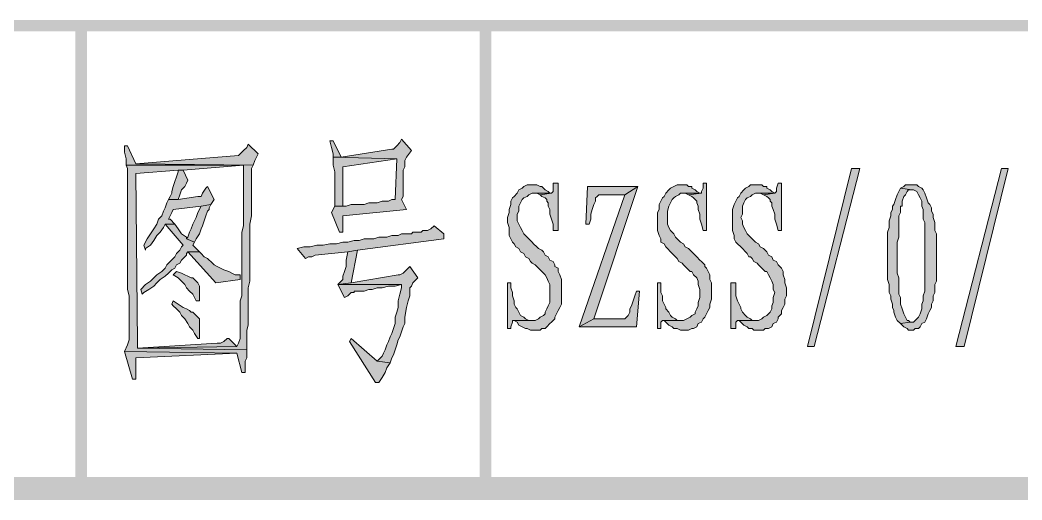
# Model space of a CAD drawing. Header units: millimetres. Extents: x 24 to 410, y 10 to 282.
# Drawn here: x 358.52 to 384.53, y 9.65 to 22.1 of the extents above; entities that cross this region are included whole.
import ezdxf

# ---------------------------------------------------------------- set-up
doc = ezdxf.new("R2010")
doc.units = ezdxf.units.MM

msp = doc.modelspace()

# ---------------------------------------------------------------- hatches: boundary and pattern name
h = msp.add_hatch(color=256)
h.dxf.hatch_style = 2
h.paths.add_polyline_path([(30.098965, 22.098), (30.098965, 21.801667), (410.082965, 22.098)])
h = msp.add_hatch(color=256)
h.dxf.hatch_style = 2
h.paths.add_polyline_path([(30.098965, 21.801667), (410.082965, 22.098), (410.082965, 21.801667)])
h = msp.add_hatch(color=256)
h.dxf.hatch_style = 2
h.paths.add_polyline_path([(360.256667, 21.971), (359.960333, 21.971), (360.256667, 9.948333)])
h = msp.add_hatch(color=256)
h.dxf.hatch_style = 2
h.paths.add_polyline_path([(359.960333, 21.971), (360.256667, 9.948333), (359.960333, 9.948333)])
h = msp.add_hatch(color=256)
h.dxf.hatch_style = 2
h.paths.add_polyline_path([(370.755333, 21.971), (370.459, 21.971), (370.755333, 9.948333)])
h = msp.add_hatch(color=256)
h.dxf.hatch_style = 2
h.paths.add_polyline_path([(370.459, 21.971), (370.755333, 9.948333), (370.459, 9.948333)])
h = msp.add_hatch(color=256)
h.dxf.hatch_style = 2
h.paths.add_polyline_path([(368.427, 19.007667), (368.384667, 18.923), (368.3, 18.838333), (368.215333, 18.753667), (368.173, 18.753667), (366.860667, 18.542), (366.649, 18.542), (368.3, 18.499667), (368.257667, 17.441333), (368.173, 17.441333), (368.088333, 17.399), (367.919, 17.399), (367.792, 17.356667), (367.580333, 17.356667), (367.453333, 17.314333), (367.114667, 17.314333), (366.987667, 17.272), (366.691333, 17.272), (366.606667, 17.102667), (366.818333, 16.594667), (366.903, 16.594667), (366.903, 16.679333), (366.903, 17.018), (368.554, 17.187333), (368.427, 17.441333), (368.469333, 17.526), (368.469333, 18.203333), (368.511667, 18.288), (368.511667, 18.457333), (368.554, 18.542), (368.681, 18.711333)])
h = msp.add_hatch(color=256)
h.dxf.hatch_style = 2
h.paths.add_polyline_path([(361.315, 18.838333), (361.230333, 18.838333), (361.230333, 18.669), (361.272667, 18.499667), (361.272667, 18.330333), (364.320667, 18.330333), (364.320667, 16.764), (364.278333, 16.594667), (364.278333, 14.943667), (364.236, 14.816667), (364.236, 14.689667), (364.236, 14.605), (364.236, 13.843), (364.193667, 13.716), (364.151333, 13.631333), (361.569, 13.589), (364.405333, 13.546667), (364.405333, 14.054667), (364.447667, 14.181667), (364.447667, 15.155333), (364.49, 15.324667), (364.49, 16.806333), (364.532333, 17.018), (364.532333, 18.245667), (364.574667, 18.330333), (361.526667, 18.372667)])
h = msp.add_hatch(color=256)
h.dxf.hatch_style = 2
h.paths.add_polyline_path([(364.447667, 18.880667), (364.405333, 18.796), (364.320667, 18.711333), (364.236, 18.626667), (364.193667, 18.584333), (361.526667, 18.372667), (364.574667, 18.330333), (364.617, 18.457333), (364.701667, 18.626667)])
h = msp.add_hatch(color=256)
h.dxf.hatch_style = 2
h.paths.add_polyline_path([(366.649, 18.965333), (366.564333, 18.965333), (366.606667, 18.796), (366.649, 18.626667), (366.649, 18.542), (366.860667, 18.542)])
h = msp.add_hatch(color=256)
h.dxf.hatch_style = 2
h.paths.add_polyline_path([(366.649, 18.542), (366.649, 18.330333), (366.691333, 18.161), (366.691333, 17.272), (366.903, 17.272), (366.903, 18.288), (368.3, 18.499667)])
h = msp.add_hatch(color=256)
h.dxf.hatch_style = 2
h.paths.add_polyline_path([(361.272667, 18.330333), (361.315, 18.245667), (361.315, 15.113), (361.357333, 14.943667), (361.357333, 14.732), (361.357333, 14.562667), (361.357333, 13.800667), (361.315, 13.673667), (361.230333, 13.504333), (364.151333, 13.462), (364.278333, 12.954), (364.363, 12.954), (364.363, 12.996333), (364.363, 13.250333), (364.405333, 13.335), (364.405333, 13.546667), (361.569, 13.589), (361.569, 13.716), (361.526667, 18.118667), (362.627333, 18.203333), (362.754333, 18.203333), (364.320667, 18.330333)])
h = msp.add_hatch(color=256)
h.dxf.hatch_style = 2
h.paths.add_polyline_path([(380.111, 18.245667), (380.322667, 18.245667), (379.137333, 13.631333), (378.968, 13.631333)])
h = msp.add_hatch(color=256)
h.dxf.hatch_style = 2
h.paths.add_polyline_path([(384.005667, 18.245667), (384.175, 18.245667), (383.032, 13.631333), (382.820333, 13.631333)])
h = msp.add_hatch(color=256)
h.dxf.hatch_style = 2
h.paths.add_polyline_path([(362.754333, 18.203333), (362.627333, 18.203333), (362.627333, 18.161), (362.585, 18.034), (362.542667, 17.907), (362.500333, 17.78), (362.458, 17.653), (362.458, 17.610667), (362.415667, 17.526), (362.373333, 17.441333), (362.627333, 17.441333), (362.669667, 17.568333), (362.712, 17.695333), (362.796667, 17.78), (362.839, 17.864667), (362.881333, 17.949333)])
h = msp.add_hatch(color=256)
h.dxf.hatch_style = 2
h.paths.add_polyline_path([(363.389333, 17.78), (363.347, 17.737667), (363.262333, 17.610667), (363.22, 17.526), (363.135333, 17.526), (362.627333, 17.441333), (362.373333, 17.441333), (362.331, 17.356667), (362.288667, 17.229667), (362.246333, 17.145), (362.204, 17.018), (362.119333, 16.933333), (362.077, 16.806333), (361.992333, 16.679333), (361.907667, 16.552333), (361.823, 16.425333), (361.738333, 16.256), (361.780667, 16.129), (361.780667, 16.171333), (361.907667, 16.256), (361.992333, 16.383), (362.077, 16.51), (362.161667, 16.594667), (362.246333, 16.721667), (362.288667, 16.806333), (362.542667, 16.806333), (362.415667, 16.933333), (362.373333, 16.933333), (362.415667, 17.018), (362.458, 17.102667), (362.500333, 17.187333), (363.22, 17.272), (363.474, 17.314333), (363.558667, 17.441333)])
h = msp.add_hatch(color=256)
h.dxf.hatch_style = 2
h.paths.add_polyline_path([(371.771333, 17.822333), (371.686667, 17.822333), (371.602, 17.78), (371.559667, 17.737667), (371.475, 17.695333), (371.432667, 17.610667), (371.348, 17.526), (371.305667, 17.483667), (371.263333, 17.399), (371.263333, 17.314333), (371.221, 17.187333), (371.221, 17.102667), (371.178667, 16.975667), (371.178667, 16.848667), (371.221, 16.721667), (371.221, 16.51), (371.263333, 16.425333), (371.305667, 16.340667), (371.348, 16.298333), (371.390333, 16.213667), (371.475, 16.171333), (371.517333, 16.086667), (371.602, 16.044333), (371.644333, 15.959667), (371.729, 15.917333), (371.771333, 15.832667), (371.813667, 15.790333), (371.898333, 15.748), (371.983, 15.663333), (372.067667, 15.578667), (372.152333, 15.494), (372.194667, 15.409333), (372.237, 15.324667), (372.279333, 15.24), (372.279333, 14.774333), (372.237, 14.689667), (372.194667, 14.605), (372.152333, 14.520333), (372.152333, 14.478), (372.11, 14.435667), (372.025333, 14.393333), (371.983, 14.351), (371.898333, 14.308667), (371.305667, 14.308667), (371.348, 14.308667), (371.432667, 14.266333), (371.475, 14.181667), (371.559667, 14.139333), (371.644333, 14.097), (371.686667, 14.097), (371.771333, 14.054667), (372.025333, 14.054667), (372.067667, 14.097), (372.152333, 14.097), (372.194667, 14.139333), (372.279333, 14.224), (372.321667, 14.266333), (372.406333, 14.351), (372.406333, 14.393333), (372.448667, 14.478), (372.491, 14.562667), (372.533333, 14.647333), (372.575667, 14.732), (372.575667, 15.367), (372.533333, 15.494), (372.491, 15.578667), (372.491, 15.663333), (372.406333, 15.705667), (372.406333, 15.748), (372.364, 15.832667), (372.279333, 15.875), (372.237, 15.959667), (372.152333, 16.002), (372.11, 16.086667), (372.067667, 16.129), (371.983, 16.171333), (371.940667, 16.213667), (371.856, 16.298333), (371.813667, 16.340667), (371.729, 16.425333), (371.686667, 16.467667), (371.602, 16.552333), (371.559667, 16.637), (371.517333, 16.721667), (371.475, 16.806333), (371.432667, 16.891), (371.432667, 17.060333), (371.475, 17.145), (371.475, 17.272), (371.517333, 17.356667), (371.559667, 17.441333), (371.602, 17.483667), (371.686667, 17.526), (371.729, 17.568333), (371.813667, 17.610667), (372.279333, 17.610667), (372.237, 17.653), (372.152333, 17.695333), (372.11, 17.737667), (372.067667, 17.78), (372.025333, 17.78), (371.940667, 17.822333)])
h = msp.add_hatch(color=256)
h.dxf.hatch_style = 2
h.paths.add_polyline_path([(372.491, 17.864667), (372.364, 17.864667), (372.364, 17.737667), (372.364, 17.653), (372.321667, 17.610667), (372.025333, 17.568333), (372.067667, 17.526), (372.152333, 17.483667), (372.194667, 17.441333), (372.194667, 17.399), (372.237, 17.356667), (372.237, 17.272), (372.279333, 17.187333), (372.279333, 17.060333), (372.321667, 16.933333), (372.364, 16.806333), (372.364, 16.637), (372.491, 16.637)])
h = msp.add_hatch(color=256)
h.dxf.hatch_style = 2
h.paths.add_polyline_path([(374.565333, 17.78), (374.226667, 17.568333), (373.041333, 14.139333), (373.422333, 14.351)])
h = msp.add_hatch(color=256)
h.dxf.hatch_style = 2
h.paths.add_polyline_path([(374.565333, 17.78), (373.253, 17.78), (373.210667, 16.806333), (373.295333, 16.806333), (373.337667, 16.933333), (373.337667, 17.060333), (373.38, 17.187333), (373.422333, 17.314333), (373.464667, 17.399), (373.464667, 17.483667), (373.507, 17.526), (373.549333, 17.568333), (374.226667, 17.568333)])
h = msp.add_hatch(color=256)
h.dxf.hatch_style = 2
h.paths.add_polyline_path([(375.666, 17.822333), (375.581333, 17.822333), (375.496667, 17.78), (375.412, 17.737667), (375.369667, 17.695333), (375.285, 17.610667), (375.242667, 17.526), (375.200333, 17.483667), (375.158, 17.399), (375.115667, 17.314333), (375.115667, 17.187333), (375.073333, 17.102667), (375.073333, 16.637), (375.115667, 16.51), (375.158, 16.425333), (375.158, 16.340667), (375.242667, 16.298333), (375.285, 16.213667), (375.327333, 16.171333), (375.412, 16.086667), (375.454333, 16.044333), (375.539, 15.959667), (375.581333, 15.917333), (375.623667, 15.832667), (375.708333, 15.790333), (375.750667, 15.748), (375.835333, 15.663333), (375.92, 15.578667), (375.962333, 15.578667), (376.004667, 15.494), (376.089333, 15.409333), (376.131667, 15.324667), (376.131667, 15.24), (376.174, 15.113), (376.174, 14.901333), (376.131667, 14.774333), (376.131667, 14.689667), (376.089333, 14.605), (376.047, 14.520333), (376.047, 14.478), (375.962333, 14.435667), (375.92, 14.393333), (375.835333, 14.351), (375.750667, 14.308667), (375.200333, 14.308667), (375.242667, 14.308667), (375.285, 14.266333), (375.369667, 14.181667), (375.454333, 14.139333), (375.496667, 14.097), (375.581333, 14.097), (375.666, 14.054667), (375.877667, 14.054667), (375.962333, 14.097), (376.004667, 14.097), (376.089333, 14.139333), (376.131667, 14.224), (376.216333, 14.266333), (376.258667, 14.351), (376.301, 14.393333), (376.343333, 14.478), (376.385667, 14.562667), (376.428, 14.647333), (376.428, 14.732), (376.470333, 14.859), (376.470333, 15.282333), (376.428, 15.367), (376.428, 15.494), (376.385667, 15.578667), (376.343333, 15.663333), (376.301, 15.705667), (376.301, 15.748), (376.216333, 15.832667), (376.174, 15.875), (376.089333, 15.959667), (376.047, 16.002), (375.962333, 16.086667), (375.92, 16.129), (375.877667, 16.171333), (375.793, 16.213667), (375.750667, 16.298333), (375.666, 16.340667), (375.581333, 16.425333), (375.539, 16.467667), (375.496667, 16.552333), (375.412, 16.637), (375.369667, 16.721667), (375.327333, 16.806333), (375.327333, 17.145), (375.369667, 17.272), (375.412, 17.356667), (375.454333, 17.441333), (375.496667, 17.483667), (375.539, 17.526), (375.623667, 17.568333), (375.666, 17.610667), (376.174, 17.610667), (376.089333, 17.653), (376.047, 17.695333), (375.962333, 17.737667), (375.962333, 17.78), (375.877667, 17.78), (375.835333, 17.822333)])
h = msp.add_hatch(color=256)
h.dxf.hatch_style = 2
h.paths.add_polyline_path([(376.343333, 17.864667), (376.258667, 17.864667), (376.258667, 17.737667), (376.216333, 17.653), (376.216333, 17.610667), (375.877667, 17.568333), (375.962333, 17.526), (376.004667, 17.483667), (376.047, 17.441333), (376.089333, 17.399), (376.089333, 17.356667), (376.131667, 17.272), (376.131667, 17.187333), (376.174, 17.060333), (376.174, 16.933333), (376.216333, 16.806333), (376.258667, 16.637), (376.343333, 16.637)])
h = msp.add_hatch(color=256)
h.dxf.hatch_style = 2
h.paths.add_polyline_path([(377.571, 17.822333), (377.486333, 17.822333), (377.444, 17.78), (377.359333, 17.737667), (377.317, 17.695333), (377.232333, 17.610667), (377.19, 17.526), (377.147667, 17.483667), (377.105333, 17.399), (377.063, 17.314333), (377.020667, 17.187333), (377.020667, 16.637), (377.063, 16.51), (377.063, 16.425333), (377.105333, 16.340667), (377.147667, 16.298333), (377.232333, 16.213667), (377.274667, 16.171333), (377.359333, 16.086667), (377.401667, 16.044333), (377.444, 15.959667), (377.486333, 15.959667), (377.528667, 15.917333), (377.571, 15.832667), (377.655667, 15.790333), (377.698, 15.748), (377.782667, 15.663333), (377.867333, 15.578667), (377.909667, 15.578667), (377.952, 15.494), (377.994333, 15.409333), (378.036667, 15.324667), (378.079, 15.24), (378.079, 15.113), (378.121333, 15.028333), (378.079, 14.901333), (378.079, 14.774333), (378.036667, 14.689667), (378.036667, 14.605), (377.994333, 14.520333), (377.952, 14.478), (377.909667, 14.435667), (377.825, 14.393333), (377.782667, 14.351), (377.698, 14.308667), (377.147667, 14.308667), (377.19, 14.308667), (377.232333, 14.266333), (377.317, 14.181667), (377.401667, 14.139333), (377.444, 14.097), (377.528667, 14.097), (377.571, 14.054667), (377.825, 14.054667), (377.867333, 14.097), (377.952, 14.097), (378.036667, 14.139333), (378.079, 14.224), (378.163667, 14.266333), (378.206, 14.351), (378.206, 14.393333), (378.290667, 14.478), (378.290667, 14.562667), (378.333, 14.647333), (378.375333, 14.732), (378.375333, 14.859), (378.417667, 14.943667), (378.417667, 15.155333), (378.375333, 15.282333), (378.375333, 15.367), (378.333, 15.494), (378.333, 15.578667), (378.290667, 15.663333), (378.248333, 15.705667), (378.206, 15.748), (378.163667, 15.832667), (378.079, 15.875), (378.036667, 15.959667), (377.952, 16.002), (377.909667, 16.086667), (377.867333, 16.129), (377.825, 16.171333), (377.740333, 16.213667), (377.698, 16.298333), (377.613333, 16.340667), (377.528667, 16.425333), (377.486333, 16.467667), (377.401667, 16.552333), (377.359333, 16.637), (377.317, 16.721667), (377.274667, 16.806333), (377.274667, 16.891), (377.232333, 16.975667), (377.274667, 17.060333), (377.274667, 17.272), (377.317, 17.356667), (377.359333, 17.441333), (377.401667, 17.483667), (377.486333, 17.526), (377.528667, 17.568333), (377.613333, 17.610667), (378.121333, 17.610667), (378.036667, 17.653), (377.994333, 17.695333), (377.909667, 17.737667), (377.909667, 17.78), (377.825, 17.78), (377.782667, 17.822333)])
h = msp.add_hatch(color=256)
h.dxf.hatch_style = 2
h.paths.add_polyline_path([(378.290667, 17.864667), (378.206, 17.864667), (378.163667, 17.737667), (378.163667, 17.653), (378.121333, 17.610667), (377.825, 17.568333), (377.909667, 17.526), (377.952, 17.483667), (377.994333, 17.441333), (377.994333, 17.399), (378.036667, 17.356667), (378.036667, 17.272), (378.079, 17.187333), (378.121333, 17.060333), (378.121333, 16.933333), (378.163667, 16.806333), (378.206, 16.637), (378.290667, 16.637)])
h = msp.add_hatch(color=256)
h.dxf.hatch_style = 2
h.paths.add_polyline_path([(381.381, 17.737667), (381.338667, 17.653), (381.296333, 17.568333), (381.254, 17.441333), (381.211667, 17.314333), (381.169333, 17.272), (381.169333, 17.187333), (381.127, 17.102667), (381.127, 17.018), (381.084667, 16.891), (381.084667, 16.721667), (381.042333, 16.594667), (381.042333, 15.367), (381.084667, 15.24), (381.084667, 15.028333), (381.127, 14.943667), (381.127, 14.859), (381.169333, 14.732), (381.169333, 14.647333), (381.211667, 14.562667), (381.211667, 14.520333), (381.254, 14.393333), (381.296333, 14.308667), (381.381, 14.224), (381.635, 14.266333), (381.592667, 14.308667), (381.550333, 14.308667), (381.508, 14.393333), (381.465667, 14.478), (381.423333, 14.605), (381.381, 14.732), (381.381, 14.901333), (381.338667, 14.986), (381.338667, 15.409333), (381.296333, 15.536333), (381.296333, 16.340667), (381.338667, 16.467667), (381.338667, 17.018), (381.381, 17.102667), (381.381, 17.272), (381.423333, 17.272), (381.423333, 17.399), (381.465667, 17.526), (381.508, 17.568333), (381.550333, 17.653), (381.592667, 17.695333), (381.677333, 17.695333)])
h = msp.add_hatch(color=256)
h.dxf.hatch_style = 2
h.paths.add_polyline_path([(381.677333, 17.822333), (381.508, 17.822333), (381.465667, 17.78), (381.381, 17.737667), (381.677333, 17.695333), (381.719667, 17.695333), (381.804333, 17.653), (381.846667, 17.568333), (381.889, 17.483667), (381.931333, 17.399), (381.931333, 17.272), (381.973667, 17.187333), (381.973667, 16.933333), (382.016, 16.848667), (382.016, 15.959667), (382.016, 15.917333), (382.016, 15.070667), (381.973667, 14.943667), (381.973667, 14.816667), (381.931333, 14.732), (381.931333, 14.605), (381.889, 14.478), (381.846667, 14.393333), (381.804333, 14.351), (381.762, 14.308667), (381.719667, 14.266333), (381.635, 14.266333), (381.381, 14.224), (381.423333, 14.181667), (381.465667, 14.139333), (381.550333, 14.097), (381.592667, 14.054667), (381.719667, 14.054667), (381.762, 14.097), (381.846667, 14.097), (381.889, 14.139333), (381.931333, 14.224), (382.016, 14.266333), (382.058333, 14.351), (382.100667, 14.478), (382.143, 14.562667), (382.185333, 14.647333), (382.185333, 14.732), (382.227667, 14.816667), (382.227667, 14.943667), (382.27, 15.028333), (382.27, 15.24), (382.312333, 15.324667), (382.312333, 16.552333), (382.27, 16.637), (382.27, 16.848667), (382.227667, 16.975667), (382.227667, 17.060333), (382.185333, 17.145), (382.185333, 17.229667), (382.143, 17.314333), (382.100667, 17.356667), (382.058333, 17.483667), (382.016, 17.610667), (381.973667, 17.695333), (381.931333, 17.737667), (381.846667, 17.78), (381.804333, 17.822333)])
h = msp.add_hatch(color=256)
h.dxf.hatch_style = 2
h.paths.add_polyline_path([(372.279333, 17.610667), (371.898333, 17.610667), (371.940667, 17.610667), (372.025333, 17.568333), (372.321667, 17.610667)])
h = msp.add_hatch(color=256)
h.dxf.hatch_style = 2
h.paths.add_polyline_path([(376.174, 17.610667), (375.750667, 17.610667), (375.793, 17.610667), (375.877667, 17.568333), (376.216333, 17.610667)])
h = msp.add_hatch(color=256)
h.dxf.hatch_style = 2
h.paths.add_polyline_path([(378.121333, 17.610667), (377.698, 17.610667), (377.740333, 17.610667), (377.825, 17.568333)])
h = msp.add_hatch(color=256)
h.dxf.hatch_style = 2
h.paths.add_polyline_path([(363.474, 17.314333), (363.22, 17.272), (363.135333, 17.102667), (363.093, 16.975667), (363.008333, 16.806333), (362.966, 16.679333), (362.923667, 16.594667), (362.881333, 16.467667), (362.839, 16.425333), (363.050667, 16.340667), (363.093, 16.425333), (363.177667, 16.552333), (363.22, 16.679333), (363.262333, 16.764), (363.304667, 16.891), (363.347, 17.018), (363.389333, 17.145), (363.431667, 17.187333), (363.431667, 17.229667)])
h = msp.add_hatch(color=256)
h.dxf.hatch_style = 2
h.paths.add_polyline_path([(362.542667, 16.806333), (362.288667, 16.806333), (362.754333, 16.256), (362.712, 16.213667), (362.669667, 16.129), (362.627333, 16.086667), (362.585, 16.044333), (362.542667, 15.959667), (362.500333, 15.917333), (362.415667, 15.832667), (362.331, 15.748), (362.288667, 15.663333), (362.204, 15.578667), (362.077, 15.494), (361.992333, 15.409333), (361.907667, 15.324667), (361.780667, 15.24), (361.653667, 15.113), (361.696, 14.986), (361.738333, 15.028333), (361.865333, 15.113), (361.992333, 15.197667), (362.077, 15.282333), (362.161667, 15.367), (362.288667, 15.451667), (362.373333, 15.536333), (362.458, 15.621), (362.542667, 15.663333), (362.585, 15.748), (362.669667, 15.790333), (362.712, 15.875), (362.754333, 15.917333), (362.839, 16.002), (362.839, 16.044333), (362.881333, 16.086667), (363.177667, 16.086667), (363.093, 16.171333), (363.008333, 16.256), (363.050667, 16.340667), (362.839, 16.425333), (362.839, 16.467667), (362.712, 16.552333), (362.627333, 16.679333)])
h = msp.add_hatch(color=256)
h.dxf.hatch_style = 2
h.paths.add_polyline_path([(369.273667, 16.764), (369.189, 16.679333), (369.104333, 16.637), (368.977333, 16.637), (368.935, 16.594667), (368.723333, 16.594667), (368.681, 16.552333), (368.427, 16.552333), (368.342333, 16.51), (368.173, 16.51), (368.046, 16.467667), (367.834333, 16.467667), (367.707333, 16.425333), (367.580333, 16.425333), (367.453333, 16.425333), (367.326333, 16.383), (367.199333, 16.383), (367.03, 16.340667), (366.903, 16.340667), (366.733667, 16.298333), (366.564333, 16.298333), (366.395, 16.256), (366.225667, 16.256), (366.056333, 16.213667), (365.887, 16.213667), (365.717667, 16.171333), (365.929333, 15.917333), (366.014, 15.959667), (366.098667, 15.959667), (366.183333, 16.002), (367.03, 16.086667), (367.284, 16.129), (369.527667, 16.425333), (369.527667, 16.552333)])
h = msp.add_hatch(color=256)
h.dxf.hatch_style = 2
h.paths.add_polyline_path([(367.284, 16.129), (367.03, 16.086667), (366.987667, 15.875), (366.987667, 15.705667), (366.945333, 15.578667), (366.903, 15.451667), (366.903, 15.367), (366.860667, 15.324667), (366.776, 15.24), (367.114667, 15.282333)])
h = msp.add_hatch(color=256)
h.dxf.hatch_style = 2
h.paths.add_polyline_path([(363.177667, 16.086667), (362.881333, 16.086667), (363.601, 15.282333), (364.236, 15.367), (364.236, 15.494), (364.109, 15.494), (364.024333, 15.536333), (363.939667, 15.578667), (363.812667, 15.621), (363.728, 15.663333), (363.643333, 15.705667), (363.558667, 15.748), (363.516333, 15.790333), (363.474, 15.832667), (363.431667, 15.875), (363.389333, 15.917333), (363.304667, 15.959667), (363.22, 16.044333)])
h = msp.add_hatch(color=256)
h.dxf.hatch_style = 2
h.paths.add_polyline_path([(368.638667, 15.705667), (368.554, 15.621), (368.469333, 15.536333), (368.384667, 15.494), (368.342333, 15.494), (367.114667, 15.282333), (366.776, 15.24), (368.427, 15.24), (368.427, 15.155333), (368.384667, 14.986), (368.342333, 14.816667), (368.342333, 14.647333), (368.3, 14.520333), (368.257667, 14.393333), (368.257667, 14.224), (368.215333, 14.097), (368.173, 13.97), (368.130667, 13.885333), (368.088333, 13.758333), (368.046, 13.673667), (368.003667, 13.546667), (367.961333, 13.462), (367.919, 13.377333), (367.834333, 13.292667), (367.792, 13.250333), (368.130667, 13.208), (368.173, 13.335), (368.215333, 13.419667), (368.257667, 13.546667), (368.3, 13.673667), (368.342333, 13.800667), (368.384667, 13.885333), (368.427, 14.012333), (368.469333, 14.139333), (368.511667, 14.224), (368.511667, 14.393333), (368.554, 14.647333), (368.596333, 14.816667), (368.638667, 14.943667), (368.638667, 15.155333), (368.681, 15.197667), (368.723333, 15.282333), (368.850333, 15.409333)])
h = msp.add_hatch(color=256)
h.dxf.hatch_style = 2
h.paths.add_polyline_path([(362.585, 15.578667), (362.500333, 15.494), (362.627333, 15.409333), (362.712, 15.324667), (362.796667, 15.24), (362.839, 15.155333), (362.923667, 15.070667), (363.008333, 14.986), (363.050667, 14.901333), (363.093, 14.816667), (363.177667, 14.816667), (363.177667, 14.901333), (363.177667, 15.197667), (363.135333, 15.282333), (363.093, 15.324667), (363.008333, 15.409333), (362.966, 15.409333), (362.881333, 15.451667), (362.796667, 15.494), (362.712, 15.536333)])
h = msp.add_hatch(color=256)
h.dxf.hatch_style = 2
h.paths.add_polyline_path([(366.776, 15.24), (366.945333, 14.901333), (367.03, 14.943667), (367.114667, 15.028333), (367.199333, 15.028333), (367.199333, 15.070667), (367.453333, 15.070667), (367.580333, 15.113), (367.665, 15.113), (367.792, 15.155333), (367.919, 15.155333), (368.088333, 15.197667), (368.257667, 15.197667), (368.427, 15.24)])
h = msp.add_hatch(color=256)
h.dxf.hatch_style = 2
h.paths.add_polyline_path([(371.263333, 15.282333), (371.178667, 15.282333), (371.178667, 14.097), (371.263333, 14.097), (371.263333, 14.139333), (371.305667, 14.266333), (371.305667, 14.308667), (371.813667, 14.308667), (371.729, 14.308667), (371.644333, 14.351), (371.602, 14.393333), (371.517333, 14.435667), (371.475, 14.520333), (371.432667, 14.605), (371.390333, 14.647333), (371.348, 14.732), (371.348, 14.816667), (371.305667, 14.943667), (371.305667, 15.028333), (371.263333, 15.155333)])
h = msp.add_hatch(color=256)
h.dxf.hatch_style = 2
h.paths.add_polyline_path([(375.158, 15.282333), (375.073333, 15.282333), (375.073333, 14.097), (375.158, 14.097), (375.158, 14.139333), (375.158, 14.266333), (375.200333, 14.308667), (375.666, 14.308667), (375.581333, 14.308667), (375.539, 14.351), (375.454333, 14.393333), (375.412, 14.435667), (375.369667, 14.520333), (375.285, 14.605), (375.285, 14.647333), (375.242667, 14.732), (375.200333, 14.816667), (375.200333, 14.943667), (375.158, 15.028333)])
h = msp.add_hatch(color=256)
h.dxf.hatch_style = 2
h.paths.add_polyline_path([(377.105333, 15.282333), (376.978333, 15.282333), (376.978333, 14.097), (377.105333, 14.097), (377.105333, 14.139333), (377.105333, 14.266333), (377.147667, 14.308667), (377.613333, 14.308667), (377.528667, 14.308667), (377.486333, 14.351), (377.401667, 14.393333), (377.359333, 14.435667), (377.274667, 14.520333), (377.232333, 14.605), (377.232333, 14.647333), (377.19, 14.732), (377.147667, 14.816667), (377.105333, 14.943667)])
h = msp.add_hatch(color=256)
h.dxf.hatch_style = 2
h.paths.add_polyline_path([(374.607667, 15.070667), (374.523, 15.070667), (374.480667, 14.943667), (374.438333, 14.816667), (374.396, 14.689667), (374.353667, 14.605), (374.353667, 14.520333), (374.311333, 14.435667), (374.269, 14.393333), (374.226667, 14.351), (373.422333, 14.351), (373.041333, 14.139333), (374.523, 14.139333)])
h = msp.add_hatch(color=256)
h.dxf.hatch_style = 2
h.paths.add_polyline_path([(362.500333, 14.816667), (362.458, 14.732), (362.500333, 14.689667), (362.585, 14.605), (362.669667, 14.520333), (362.712, 14.435667), (362.796667, 14.351), (362.881333, 14.224), (362.923667, 14.139333), (363.008333, 14.054667), (363.050667, 13.97), (363.135333, 13.843), (363.177667, 13.843), (363.177667, 13.97), (363.177667, 14.351), (363.135333, 14.393333), (363.008333, 14.520333), (362.966, 14.520333), (362.923667, 14.562667), (362.839, 14.605), (362.754333, 14.647333), (362.627333, 14.732)])
h = msp.add_hatch(color=256)
h.dxf.hatch_style = 2
h.paths.add_polyline_path([(363.939667, 13.843), (363.897333, 13.843), (363.812667, 13.758333), (363.728, 13.716), (363.643333, 13.716), (361.569, 13.589), (364.151333, 13.631333)])
h = msp.add_hatch(color=256)
h.dxf.hatch_style = 2
h.paths.add_polyline_path([(367.114667, 13.843), (367.072333, 13.758333), (367.749667, 12.7), (367.834333, 12.7), (367.919, 12.827), (368.003667, 12.954), (368.046, 13.081), (368.130667, 13.208), (367.792, 13.250333)])
h = msp.add_hatch(color=256)
h.dxf.hatch_style = 2
h.paths.add_polyline_path([(361.230333, 13.504333), (361.442, 12.784667), (361.526667, 12.784667), (361.526667, 13.335), (364.151333, 13.462)])
h = msp.add_hatch(color=256)
h.dxf.hatch_style = 2
h.paths.add_polyline_path([(30.395333, 10.244667), (29.802667, 9.652), (409.786667, 10.244667)])
h = msp.add_hatch(color=256)
h.dxf.hatch_style = 2
h.paths.add_polyline_path([(29.802667, 9.652), (409.786667, 10.244667), (410.379333, 9.652)])

# ---------------------------------------------------------------- linework, layer by layer
at = {"lineweight": 0}
for points in [[(368.427, 19.007667), (368.384667, 18.923), (368.3, 18.838333), (368.215333, 18.753667), (368.173, 18.753667), (366.860667, 18.542), (366.649, 18.542), (368.3, 18.499667), (368.257667, 17.441333), (368.173, 17.441333), (368.088333, 17.399), (367.919, 17.399), (367.792, 17.356667), (367.580333, 17.356667), (367.453333, 17.314333), (367.114667, 17.314333), (366.987667, 17.272), (366.691333, 17.272), (366.606667, 17.102667), (366.818333, 16.594667), (366.903, 16.594667), (366.903, 16.679333), (366.903, 17.018), (368.554, 17.187333), (368.427, 17.441333), (368.469333, 17.526), (368.469333, 18.203333), (368.511667, 18.288), (368.511667, 18.457333), (368.554, 18.542), (368.681, 18.711333)], [(361.315, 18.838333), (361.230333, 18.838333), (361.230333, 18.669), (361.272667, 18.499667), (361.272667, 18.330333), (364.320667, 18.330333), (364.320667, 16.764), (364.278333, 16.594667), (364.278333, 14.943667), (364.236, 14.816667), (364.236, 14.689667), (364.236, 14.605), (364.236, 13.843), (364.193667, 13.716), (364.151333, 13.631333), (361.569, 13.589), (364.405333, 13.546667), (364.405333, 14.054667), (364.447667, 14.181667), (364.447667, 15.155333), (364.49, 15.324667), (364.49, 16.806333), (364.532333, 17.018), (364.532333, 18.245667), (364.574667, 18.330333), (361.526667, 18.372667)], [(364.447667, 18.880667), (364.405333, 18.796), (364.320667, 18.711333), (364.236, 18.626667), (364.193667, 18.584333), (361.526667, 18.372667), (364.574667, 18.330333), (364.617, 18.457333), (364.701667, 18.626667)], [(366.649, 18.965333), (366.564333, 18.965333), (366.606667, 18.796), (366.649, 18.626667), (366.649, 18.542), (366.860667, 18.542)], [(366.649, 18.542), (366.649, 18.330333), (366.691333, 18.161), (366.691333, 17.272), (366.903, 17.272), (366.903, 18.288), (368.3, 18.499667)], [(361.272667, 18.330333), (361.315, 18.245667), (361.315, 15.113), (361.357333, 14.943667), (361.357333, 14.732), (361.357333, 14.562667), (361.357333, 13.800667), (361.315, 13.673667), (361.230333, 13.504333), (364.151333, 13.462), (364.278333, 12.954), (364.363, 12.954), (364.363, 12.996333), (364.363, 13.250333), (364.405333, 13.335), (364.405333, 13.546667), (361.569, 13.589), (361.569, 13.716), (361.526667, 18.118667), (362.627333, 18.203333), (362.754333, 18.203333), (364.320667, 18.330333)], [(380.111, 18.245667), (380.322667, 18.245667), (379.137333, 13.631333), (378.968, 13.631333)], [(384.005667, 18.245667), (384.175, 18.245667), (383.032, 13.631333), (382.820333, 13.631333)], [(362.754333, 18.203333), (362.627333, 18.203333), (362.627333, 18.161), (362.585, 18.034), (362.542667, 17.907), (362.500333, 17.78), (362.458, 17.653), (362.458, 17.610667), (362.415667, 17.526), (362.373333, 17.441333), (362.627333, 17.441333), (362.669667, 17.568333), (362.712, 17.695333), (362.796667, 17.78), (362.839, 17.864667), (362.881333, 17.949333)], [(363.389333, 17.78), (363.347, 17.737667), (363.262333, 17.610667), (363.22, 17.526), (363.135333, 17.526), (362.627333, 17.441333), (362.373333, 17.441333), (362.331, 17.356667), (362.288667, 17.229667), (362.246333, 17.145), (362.204, 17.018), (362.119333, 16.933333), (362.077, 16.806333), (361.992333, 16.679333), (361.907667, 16.552333), (361.823, 16.425333), (361.738333, 16.256), (361.780667, 16.129), (361.780667, 16.171333), (361.907667, 16.256), (361.992333, 16.383), (362.077, 16.51), (362.161667, 16.594667), (362.246333, 16.721667), (362.288667, 16.806333), (362.542667, 16.806333), (362.415667, 16.933333), (362.373333, 16.933333), (362.415667, 17.018), (362.458, 17.102667), (362.500333, 17.187333), (363.22, 17.272), (363.474, 17.314333), (363.558667, 17.441333)], [(371.771333, 17.822333), (371.686667, 17.822333), (371.602, 17.78), (371.559667, 17.737667), (371.475, 17.695333), (371.432667, 17.610667), (371.348, 17.526), (371.305667, 17.483667), (371.263333, 17.399), (371.263333, 17.314333), (371.221, 17.187333), (371.221, 17.102667), (371.178667, 16.975667), (371.178667, 16.848667), (371.221, 16.721667), (371.221, 16.51), (371.263333, 16.425333), (371.305667, 16.340667), (371.348, 16.298333), (371.390333, 16.213667), (371.475, 16.171333), (371.517333, 16.086667), (371.602, 16.044333), (371.644333, 15.959667), (371.729, 15.917333), (371.771333, 15.832667), (371.813667, 15.790333), (371.898333, 15.748), (371.983, 15.663333), (372.067667, 15.578667), (372.152333, 15.494), (372.194667, 15.409333), (372.237, 15.324667), (372.279333, 15.24), (372.279333, 14.774333), (372.237, 14.689667), (372.194667, 14.605), (372.152333, 14.520333), (372.152333, 14.478), (372.11, 14.435667), (372.025333, 14.393333), (371.983, 14.351), (371.898333, 14.308667), (371.305667, 14.308667), (371.348, 14.308667), (371.432667, 14.266333), (371.475, 14.181667), (371.559667, 14.139333), (371.644333, 14.097), (371.686667, 14.097), (371.771333, 14.054667), (372.025333, 14.054667), (372.067667, 14.097), (372.152333, 14.097), (372.194667, 14.139333), (372.279333, 14.224), (372.321667, 14.266333), (372.406333, 14.351), (372.406333, 14.393333), (372.448667, 14.478), (372.491, 14.562667), (372.533333, 14.647333), (372.575667, 14.732), (372.575667, 15.367), (372.533333, 15.494), (372.491, 15.578667), (372.491, 15.663333), (372.406333, 15.705667), (372.406333, 15.748), (372.364, 15.832667), (372.279333, 15.875), (372.237, 15.959667), (372.152333, 16.002), (372.11, 16.086667), (372.067667, 16.129), (371.983, 16.171333), (371.940667, 16.213667), (371.856, 16.298333), (371.813667, 16.340667), (371.729, 16.425333), (371.686667, 16.467667), (371.602, 16.552333), (371.559667, 16.637), (371.517333, 16.721667), (371.475, 16.806333), (371.432667, 16.891), (371.432667, 17.060333), (371.475, 17.145), (371.475, 17.272), (371.517333, 17.356667), (371.559667, 17.441333), (371.602, 17.483667), (371.686667, 17.526), (371.729, 17.568333), (371.813667, 17.610667), (372.279333, 17.610667), (372.237, 17.653), (372.152333, 17.695333), (372.11, 17.737667), (372.067667, 17.78), (372.025333, 17.78), (371.940667, 17.822333)], [(372.491, 17.864667), (372.364, 17.864667), (372.364, 17.737667), (372.364, 17.653), (372.321667, 17.610667), (372.025333, 17.568333), (372.067667, 17.526), (372.152333, 17.483667), (372.194667, 17.441333), (372.194667, 17.399), (372.237, 17.356667), (372.237, 17.272), (372.279333, 17.187333), (372.279333, 17.060333), (372.321667, 16.933333), (372.364, 16.806333), (372.364, 16.637), (372.491, 16.637)], [(374.565333, 17.78), (374.226667, 17.568333), (373.041333, 14.139333), (373.422333, 14.351)], [(374.565333, 17.78), (373.253, 17.78), (373.210667, 16.806333), (373.295333, 16.806333), (373.337667, 16.933333), (373.337667, 17.060333), (373.38, 17.187333), (373.422333, 17.314333), (373.464667, 17.399), (373.464667, 17.483667), (373.507, 17.526), (373.549333, 17.568333), (374.226667, 17.568333)], [(375.666, 17.822333), (375.581333, 17.822333), (375.496667, 17.78), (375.412, 17.737667), (375.369667, 17.695333), (375.285, 17.610667), (375.242667, 17.526), (375.200333, 17.483667), (375.158, 17.399), (375.115667, 17.314333), (375.115667, 17.187333), (375.073333, 17.102667), (375.073333, 16.637), (375.115667, 16.51), (375.158, 16.425333), (375.158, 16.340667), (375.242667, 16.298333), (375.285, 16.213667), (375.327333, 16.171333), (375.412, 16.086667), (375.454333, 16.044333), (375.539, 15.959667), (375.581333, 15.917333), (375.623667, 15.832667), (375.708333, 15.790333), (375.750667, 15.748), (375.835333, 15.663333), (375.92, 15.578667), (375.962333, 15.578667), (376.004667, 15.494), (376.089333, 15.409333), (376.131667, 15.324667), (376.131667, 15.24), (376.174, 15.113), (376.174, 14.901333), (376.131667, 14.774333), (376.131667, 14.689667), (376.089333, 14.605), (376.047, 14.520333), (376.047, 14.478), (375.962333, 14.435667), (375.92, 14.393333), (375.835333, 14.351), (375.750667, 14.308667), (375.200333, 14.308667), (375.242667, 14.308667), (375.285, 14.266333), (375.369667, 14.181667), (375.454333, 14.139333), (375.496667, 14.097), (375.581333, 14.097), (375.666, 14.054667), (375.877667, 14.054667), (375.962333, 14.097), (376.004667, 14.097), (376.089333, 14.139333), (376.131667, 14.224), (376.216333, 14.266333), (376.258667, 14.351), (376.301, 14.393333), (376.343333, 14.478), (376.385667, 14.562667), (376.428, 14.647333), (376.428, 14.732), (376.470333, 14.859), (376.470333, 15.282333), (376.428, 15.367), (376.428, 15.494), (376.385667, 15.578667), (376.343333, 15.663333), (376.301, 15.705667), (376.301, 15.748), (376.216333, 15.832667), (376.174, 15.875), (376.089333, 15.959667), (376.047, 16.002), (375.962333, 16.086667), (375.92, 16.129), (375.877667, 16.171333), (375.793, 16.213667), (375.750667, 16.298333), (375.666, 16.340667), (375.581333, 16.425333), (375.539, 16.467667), (375.496667, 16.552333), (375.412, 16.637), (375.369667, 16.721667), (375.327333, 16.806333), (375.327333, 17.145), (375.369667, 17.272), (375.412, 17.356667), (375.454333, 17.441333), (375.496667, 17.483667), (375.539, 17.526), (375.623667, 17.568333), (375.666, 17.610667), (376.174, 17.610667), (376.089333, 17.653), (376.047, 17.695333), (375.962333, 17.737667), (375.962333, 17.78), (375.877667, 17.78), (375.835333, 17.822333)], [(376.343333, 17.864667), (376.258667, 17.864667), (376.258667, 17.737667), (376.216333, 17.653), (376.216333, 17.610667), (375.877667, 17.568333), (375.962333, 17.526), (376.004667, 17.483667), (376.047, 17.441333), (376.089333, 17.399), (376.089333, 17.356667), (376.131667, 17.272), (376.131667, 17.187333), (376.174, 17.060333), (376.174, 16.933333), (376.216333, 16.806333), (376.258667, 16.637), (376.343333, 16.637)], [(377.571, 17.822333), (377.486333, 17.822333), (377.444, 17.78), (377.359333, 17.737667), (377.317, 17.695333), (377.232333, 17.610667), (377.19, 17.526), (377.147667, 17.483667), (377.105333, 17.399), (377.063, 17.314333), (377.020667, 17.187333), (377.020667, 16.637), (377.063, 16.51), (377.063, 16.425333), (377.105333, 16.340667), (377.147667, 16.298333), (377.232333, 16.213667), (377.274667, 16.171333), (377.359333, 16.086667), (377.401667, 16.044333), (377.444, 15.959667), (377.486333, 15.959667), (377.528667, 15.917333), (377.571, 15.832667), (377.655667, 15.790333), (377.698, 15.748), (377.782667, 15.663333), (377.867333, 15.578667), (377.909667, 15.578667), (377.952, 15.494), (377.994333, 15.409333), (378.036667, 15.324667), (378.079, 15.24), (378.079, 15.113), (378.121333, 15.028333), (378.079, 14.901333), (378.079, 14.774333), (378.036667, 14.689667), (378.036667, 14.605), (377.994333, 14.520333), (377.952, 14.478), (377.909667, 14.435667), (377.825, 14.393333), (377.782667, 14.351), (377.698, 14.308667), (377.147667, 14.308667), (377.19, 14.308667), (377.232333, 14.266333), (377.317, 14.181667), (377.401667, 14.139333), (377.444, 14.097), (377.528667, 14.097), (377.571, 14.054667), (377.825, 14.054667), (377.867333, 14.097), (377.952, 14.097), (378.036667, 14.139333), (378.079, 14.224), (378.163667, 14.266333), (378.206, 14.351), (378.206, 14.393333), (378.290667, 14.478), (378.290667, 14.562667), (378.333, 14.647333), (378.375333, 14.732), (378.375333, 14.859), (378.417667, 14.943667), (378.417667, 15.155333), (378.375333, 15.282333), (378.375333, 15.367), (378.333, 15.494), (378.333, 15.578667), (378.290667, 15.663333), (378.248333, 15.705667), (378.206, 15.748), (378.163667, 15.832667), (378.079, 15.875), (378.036667, 15.959667), (377.952, 16.002), (377.909667, 16.086667), (377.867333, 16.129), (377.825, 16.171333), (377.740333, 16.213667), (377.698, 16.298333), (377.613333, 16.340667), (377.528667, 16.425333), (377.486333, 16.467667), (377.401667, 16.552333), (377.359333, 16.637), (377.317, 16.721667), (377.274667, 16.806333), (377.274667, 16.891), (377.232333, 16.975667), (377.274667, 17.060333), (377.274667, 17.272), (377.317, 17.356667), (377.359333, 17.441333), (377.401667, 17.483667), (377.486333, 17.526), (377.528667, 17.568333), (377.613333, 17.610667), (378.121333, 17.610667), (378.036667, 17.653), (377.994333, 17.695333), (377.909667, 17.737667), (377.909667, 17.78), (377.825, 17.78), (377.782667, 17.822333)], [(378.290667, 17.864667), (378.206, 17.864667), (378.163667, 17.737667), (378.163667, 17.653), (378.121333, 17.610667), (377.825, 17.568333), (377.909667, 17.526), (377.952, 17.483667), (377.994333, 17.441333), (377.994333, 17.399), (378.036667, 17.356667), (378.036667, 17.272), (378.079, 17.187333), (378.121333, 17.060333), (378.121333, 16.933333), (378.163667, 16.806333), (378.206, 16.637), (378.290667, 16.637)], [(381.381, 17.737667), (381.338667, 17.653), (381.296333, 17.568333), (381.254, 17.441333), (381.211667, 17.314333), (381.169333, 17.272), (381.169333, 17.187333), (381.127, 17.102667), (381.127, 17.018), (381.084667, 16.891), (381.084667, 16.721667), (381.042333, 16.594667), (381.042333, 15.367), (381.084667, 15.24), (381.084667, 15.028333), (381.127, 14.943667), (381.127, 14.859), (381.169333, 14.732), (381.169333, 14.647333), (381.211667, 14.562667), (381.211667, 14.520333), (381.254, 14.393333), (381.296333, 14.308667), (381.381, 14.224), (381.635, 14.266333), (381.592667, 14.308667), (381.550333, 14.308667), (381.508, 14.393333), (381.465667, 14.478), (381.423333, 14.605), (381.381, 14.732), (381.381, 14.901333), (381.338667, 14.986), (381.338667, 15.409333), (381.296333, 15.536333), (381.296333, 16.340667), (381.338667, 16.467667), (381.338667, 17.018), (381.381, 17.102667), (381.381, 17.272), (381.423333, 17.272), (381.423333, 17.399), (381.465667, 17.526), (381.508, 17.568333), (381.550333, 17.653), (381.592667, 17.695333), (381.677333, 17.695333)], [(381.677333, 17.822333), (381.508, 17.822333), (381.465667, 17.78), (381.381, 17.737667), (381.677333, 17.695333), (381.719667, 17.695333), (381.804333, 17.653), (381.846667, 17.568333), (381.889, 17.483667), (381.931333, 17.399), (381.931333, 17.272), (381.973667, 17.187333), (381.973667, 16.933333), (382.016, 16.848667), (382.016, 15.959667), (382.016, 15.917333), (382.016, 15.070667), (381.973667, 14.943667), (381.973667, 14.816667), (381.931333, 14.732), (381.931333, 14.605), (381.889, 14.478), (381.846667, 14.393333), (381.804333, 14.351), (381.762, 14.308667), (381.719667, 14.266333), (381.635, 14.266333), (381.381, 14.224), (381.423333, 14.181667), (381.465667, 14.139333), (381.550333, 14.097), (381.592667, 14.054667), (381.719667, 14.054667), (381.762, 14.097), (381.846667, 14.097), (381.889, 14.139333), (381.931333, 14.224), (382.016, 14.266333), (382.058333, 14.351), (382.100667, 14.478), (382.143, 14.562667), (382.185333, 14.647333), (382.185333, 14.732), (382.227667, 14.816667), (382.227667, 14.943667), (382.27, 15.028333), (382.27, 15.24), (382.312333, 15.324667), (382.312333, 16.552333), (382.27, 16.637), (382.27, 16.848667), (382.227667, 16.975667), (382.227667, 17.060333), (382.185333, 17.145), (382.185333, 17.229667), (382.143, 17.314333), (382.100667, 17.356667), (382.058333, 17.483667), (382.016, 17.610667), (381.973667, 17.695333), (381.931333, 17.737667), (381.846667, 17.78), (381.804333, 17.822333)], [(372.279333, 17.610667), (371.898333, 17.610667), (371.940667, 17.610667), (372.025333, 17.568333), (372.321667, 17.610667)], [(376.174, 17.610667), (375.750667, 17.610667), (375.793, 17.610667), (375.877667, 17.568333), (376.216333, 17.610667)], [(378.121333, 17.610667), (377.698, 17.610667), (377.740333, 17.610667), (377.825, 17.568333)], [(363.474, 17.314333), (363.22, 17.272), (363.135333, 17.102667), (363.093, 16.975667), (363.008333, 16.806333), (362.966, 16.679333), (362.923667, 16.594667), (362.881333, 16.467667), (362.839, 16.425333), (363.050667, 16.340667), (363.093, 16.425333), (363.177667, 16.552333), (363.22, 16.679333), (363.262333, 16.764), (363.304667, 16.891), (363.347, 17.018), (363.389333, 17.145), (363.431667, 17.187333), (363.431667, 17.229667)], [(362.542667, 16.806333), (362.288667, 16.806333), (362.754333, 16.256), (362.712, 16.213667), (362.669667, 16.129), (362.627333, 16.086667), (362.585, 16.044333), (362.542667, 15.959667), (362.500333, 15.917333), (362.415667, 15.832667), (362.331, 15.748), (362.288667, 15.663333), (362.204, 15.578667), (362.077, 15.494), (361.992333, 15.409333), (361.907667, 15.324667), (361.780667, 15.24), (361.653667, 15.113), (361.696, 14.986), (361.738333, 15.028333), (361.865333, 15.113), (361.992333, 15.197667), (362.077, 15.282333), (362.161667, 15.367), (362.288667, 15.451667), (362.373333, 15.536333), (362.458, 15.621), (362.542667, 15.663333), (362.585, 15.748), (362.669667, 15.790333), (362.712, 15.875), (362.754333, 15.917333), (362.839, 16.002), (362.839, 16.044333), (362.881333, 16.086667), (363.177667, 16.086667), (363.093, 16.171333), (363.008333, 16.256), (363.050667, 16.340667), (362.839, 16.425333), (362.839, 16.467667), (362.712, 16.552333), (362.627333, 16.679333)], [(369.273667, 16.764), (369.189, 16.679333), (369.104333, 16.637), (368.977333, 16.637), (368.935, 16.594667), (368.723333, 16.594667), (368.681, 16.552333), (368.427, 16.552333), (368.342333, 16.51), (368.173, 16.51), (368.046, 16.467667), (367.834333, 16.467667), (367.707333, 16.425333), (367.580333, 16.425333), (367.453333, 16.425333), (367.326333, 16.383), (367.199333, 16.383), (367.03, 16.340667), (366.903, 16.340667), (366.733667, 16.298333), (366.564333, 16.298333), (366.395, 16.256), (366.225667, 16.256), (366.056333, 16.213667), (365.887, 16.213667), (365.717667, 16.171333), (365.929333, 15.917333), (366.014, 15.959667), (366.098667, 15.959667), (366.183333, 16.002), (367.03, 16.086667), (367.284, 16.129), (369.527667, 16.425333), (369.527667, 16.552333)], [(367.284, 16.129), (367.03, 16.086667), (366.987667, 15.875), (366.987667, 15.705667), (366.945333, 15.578667), (366.903, 15.451667), (366.903, 15.367), (366.860667, 15.324667), (366.776, 15.24), (367.114667, 15.282333)], [(363.177667, 16.086667), (362.881333, 16.086667), (363.601, 15.282333), (364.236, 15.367), (364.236, 15.494), (364.109, 15.494), (364.024333, 15.536333), (363.939667, 15.578667), (363.812667, 15.621), (363.728, 15.663333), (363.643333, 15.705667), (363.558667, 15.748), (363.516333, 15.790333), (363.474, 15.832667), (363.431667, 15.875), (363.389333, 15.917333), (363.304667, 15.959667), (363.22, 16.044333)], [(368.638667, 15.705667), (368.554, 15.621), (368.469333, 15.536333), (368.384667, 15.494), (368.342333, 15.494), (367.114667, 15.282333), (366.776, 15.24), (368.427, 15.24), (368.427, 15.155333), (368.384667, 14.986), (368.342333, 14.816667), (368.342333, 14.647333), (368.3, 14.520333), (368.257667, 14.393333), (368.257667, 14.224), (368.215333, 14.097), (368.173, 13.97), (368.130667, 13.885333), (368.088333, 13.758333), (368.046, 13.673667), (368.003667, 13.546667), (367.961333, 13.462), (367.919, 13.377333), (367.834333, 13.292667), (367.792, 13.250333), (368.130667, 13.208), (368.173, 13.335), (368.215333, 13.419667), (368.257667, 13.546667), (368.3, 13.673667), (368.342333, 13.800667), (368.384667, 13.885333), (368.427, 14.012333), (368.469333, 14.139333), (368.511667, 14.224), (368.511667, 14.393333), (368.554, 14.647333), (368.596333, 14.816667), (368.638667, 14.943667), (368.638667, 15.155333), (368.681, 15.197667), (368.723333, 15.282333), (368.850333, 15.409333)], [(362.585, 15.578667), (362.500333, 15.494), (362.627333, 15.409333), (362.712, 15.324667), (362.796667, 15.24), (362.839, 15.155333), (362.923667, 15.070667), (363.008333, 14.986), (363.050667, 14.901333), (363.093, 14.816667), (363.177667, 14.816667), (363.177667, 14.901333), (363.177667, 15.197667), (363.135333, 15.282333), (363.093, 15.324667), (363.008333, 15.409333), (362.966, 15.409333), (362.881333, 15.451667), (362.796667, 15.494), (362.712, 15.536333)], [(366.776, 15.24), (366.945333, 14.901333), (367.03, 14.943667), (367.114667, 15.028333), (367.199333, 15.028333), (367.199333, 15.070667), (367.453333, 15.070667), (367.580333, 15.113), (367.665, 15.113), (367.792, 15.155333), (367.919, 15.155333), (368.088333, 15.197667), (368.257667, 15.197667), (368.427, 15.24)], [(371.263333, 15.282333), (371.178667, 15.282333), (371.178667, 14.097), (371.263333, 14.097), (371.263333, 14.139333), (371.305667, 14.266333), (371.305667, 14.308667), (371.813667, 14.308667), (371.729, 14.308667), (371.644333, 14.351), (371.602, 14.393333), (371.517333, 14.435667), (371.475, 14.520333), (371.432667, 14.605), (371.390333, 14.647333), (371.348, 14.732), (371.348, 14.816667), (371.305667, 14.943667), (371.305667, 15.028333), (371.263333, 15.155333)], [(375.158, 15.282333), (375.073333, 15.282333), (375.073333, 14.097), (375.158, 14.097), (375.158, 14.139333), (375.158, 14.266333), (375.200333, 14.308667), (375.666, 14.308667), (375.581333, 14.308667), (375.539, 14.351), (375.454333, 14.393333), (375.412, 14.435667), (375.369667, 14.520333), (375.285, 14.605), (375.285, 14.647333), (375.242667, 14.732), (375.200333, 14.816667), (375.200333, 14.943667), (375.158, 15.028333)], [(377.105333, 15.282333), (376.978333, 15.282333), (376.978333, 14.097), (377.105333, 14.097), (377.105333, 14.139333), (377.105333, 14.266333), (377.147667, 14.308667), (377.613333, 14.308667), (377.528667, 14.308667), (377.486333, 14.351), (377.401667, 14.393333), (377.359333, 14.435667), (377.274667, 14.520333), (377.232333, 14.605), (377.232333, 14.647333), (377.19, 14.732), (377.147667, 14.816667), (377.105333, 14.943667)], [(374.607667, 15.070667), (374.523, 15.070667), (374.480667, 14.943667), (374.438333, 14.816667), (374.396, 14.689667), (374.353667, 14.605), (374.353667, 14.520333), (374.311333, 14.435667), (374.269, 14.393333), (374.226667, 14.351), (373.422333, 14.351), (373.041333, 14.139333), (374.523, 14.139333)], [(362.500333, 14.816667), (362.458, 14.732), (362.500333, 14.689667), (362.585, 14.605), (362.669667, 14.520333), (362.712, 14.435667), (362.796667, 14.351), (362.881333, 14.224), (362.923667, 14.139333), (363.008333, 14.054667), (363.050667, 13.97), (363.135333, 13.843), (363.177667, 13.843), (363.177667, 13.97), (363.177667, 14.351), (363.135333, 14.393333), (363.008333, 14.520333), (362.966, 14.520333), (362.923667, 14.562667), (362.839, 14.605), (362.754333, 14.647333), (362.627333, 14.732)], [(363.939667, 13.843), (363.897333, 13.843), (363.812667, 13.758333), (363.728, 13.716), (363.643333, 13.716), (361.569, 13.589), (364.151333, 13.631333)], [(367.114667, 13.843), (367.072333, 13.758333), (367.749667, 12.7), (367.834333, 12.7), (367.919, 12.827), (368.003667, 12.954), (368.046, 13.081), (368.130667, 13.208), (367.792, 13.250333)], [(361.230333, 13.504333), (361.442, 12.784667), (361.526667, 12.784667), (361.526667, 13.335), (364.151333, 13.462)]]:
    msp.add_lwpolyline(points, close=True, dxfattribs=at)

doc.saveas('drawing.dxf')
